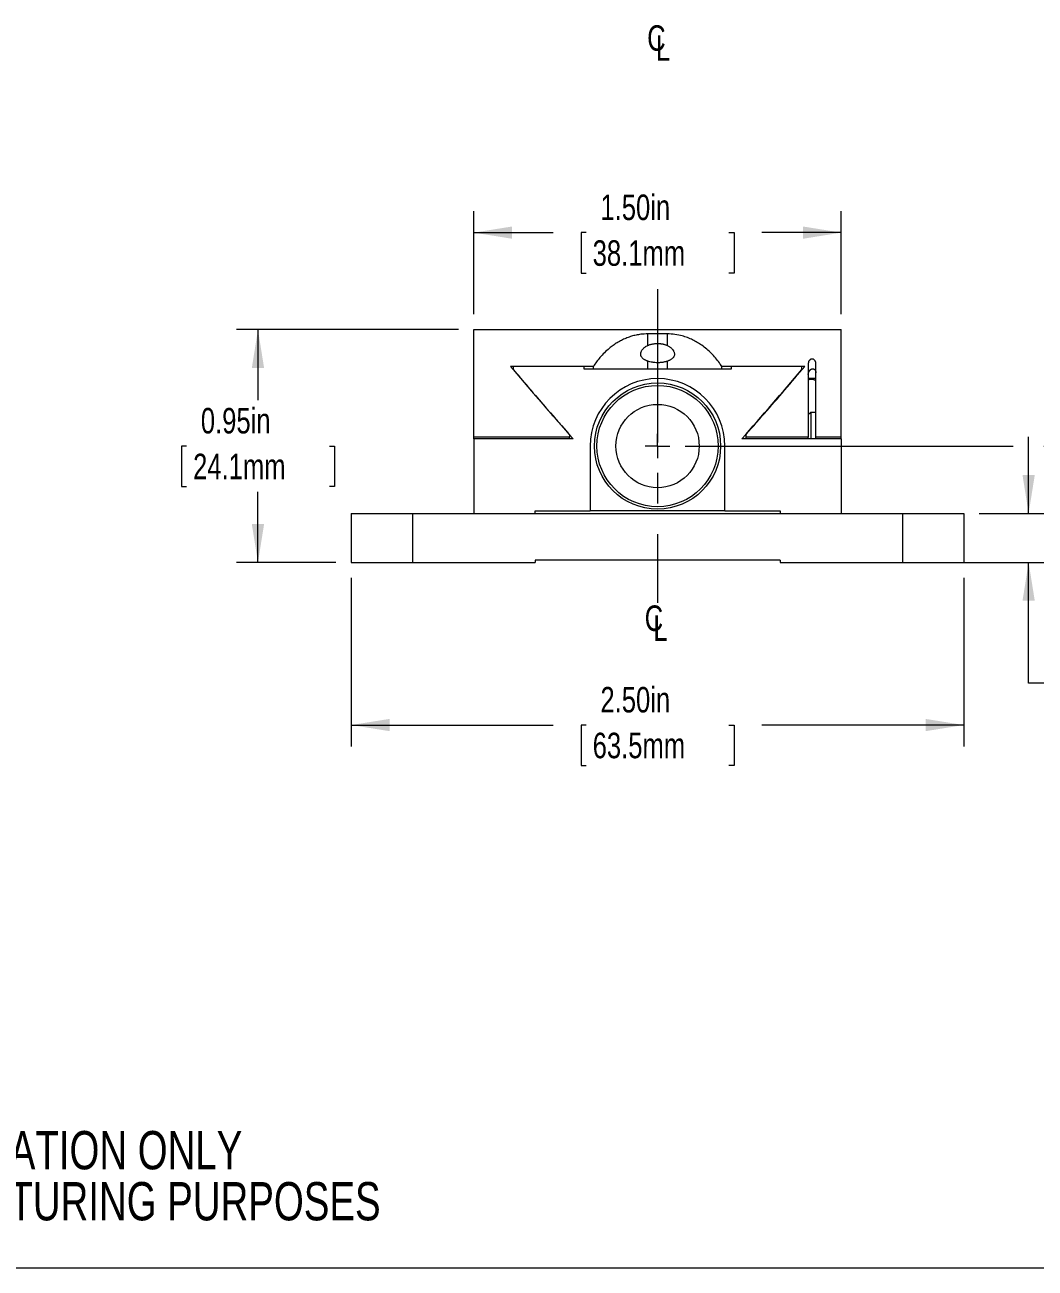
# Model space of a CAD drawing. Header units: inches. Extents: x 0.1 to 10.9, y 0 to 8.5.
# Drawn here: x 3.361 to 6.659, y 0.036 to 4.094 of the extents above; entities that cross this region are included whole.
import ezdxf

# ---------------------------------------------------------------- set-up
doc = ezdxf.new("R2010")
doc.units = ezdxf.units.IN
doc.header["$MEASUREMENT"] = 0
doc.linetypes.add('CENTERX2', pattern=[0.8, 0.5, -0.1, 0.1, -0.1])
doc.styles.add('SLDTEXTSTYLE0', font='TXT', dxfattribs={"width": 0.75})
doc.dimstyles.new('SLDDIMSTYLE1', dxfattribs={"dimtxt": 0.083333, "dimasz": 0.125, "dimexe": 0, "dimexo": 0.0625, "dimgap": 0.020833, "dimtad": 0, "dimtih": 1, "dimtoh": 1, "dimlfac": 1.25, "dimrnd": 1e-09, "dimzin": 4, "dimdsep": 46, "dimtxsty": 'SLDTEXTSTYLE0', "dimsah": 1, "dimcen": 0.09, "dimadec": 0, "dimazin": 1, "dimtfac": 1, "dimtofl": 0, "dimtmove": 0, "dimatfit": 3, "dimfxl": 1, "dimfrac": 2, "dimtolj": 1, "dimtzin": 12, "dimarcsym": 0})
doc.dimstyles.new('SLDDIMSTYLE2', dxfattribs={"dimtxt": 0.083333, "dimasz": 0.125, "dimexe": 0, "dimexo": 0.0625, "dimgap": 0.020833, "dimtad": 0, "dimtih": 1, "dimtoh": 1, "dimlfac": 1.25, "dimrnd": 1e-09, "dimzin": 12, "dimdsep": 46, "dimtxsty": 'SLDTEXTSTYLE0', "dimsah": 1, "dimcen": 0.09, "dimadec": 0, "dimazin": 3, "dimtfac": 1, "dimtofl": 0, "dimtmove": 0, "dimatfit": 3, "dimfxl": 1, "dimfrac": 2, "dimtolj": 1, "dimtzin": 12, "dimarcsym": 0})
doc.dimstyles.new('SLDDIMSTYLE3', dxfattribs={"dimtxt": 0.083333, "dimasz": 0.125, "dimexe": 0, "dimexo": 0.0625, "dimgap": 0.020833, "dimtad": 0, "dimtih": 1, "dimtoh": 1, "dimlfac": 1.25, "dimrnd": 1e-09, "dimzin": 12, "dimdsep": 46, "dimtxsty": 'SLDTEXTSTYLE0', "dimsah": 1, "dimcen": 0.09, "dimadec": 0, "dimazin": 3, "dimtfac": 1, "dimtmove": 0, "dimatfit": 0, "dimfxl": 1, "dimfrac": 2, "dimtolj": 1, "dimtzin": 12, "dimarcsym": 0})
doc.dimstyles.new('SLDDIMSTYLE4', dxfattribs={"dimtxt": 0.083333, "dimasz": 0.125, "dimexe": 0, "dimexo": 0.0625, "dimgap": 0.020833, "dimtad": 0, "dimtih": 1, "dimtoh": 1, "dimlfac": 1.25, "dimrnd": 1e-09, "dimzin": 4, "dimdsep": 46, "dimtxsty": 'SLDTEXTSTYLE0', "dimsah": 1, "dimcen": 0.09, "dimadec": 0, "dimazin": 1, "dimtfac": 1, "dimtmove": 0, "dimatfit": 0, "dimfxl": 1, "dimfrac": 2, "dimtolj": 1, "dimtzin": 12, "dimarcsym": 0})

# ---------------------------------------------------------------- blocks, each defined once
blk = doc.blocks.new('SW_NOTE_4')
at = {"color": 0, "linetype": 'Continuous', "lineweight": 0, "char_height": 0.125, "attachment_point": 2, "style": 'SLDTEXTSTYLE0'}
for s, insert in [('FOR INFORMATION ONLY', (0.9863, 0.1611)), ('NOT FOR MANUFACTURING PURPOSES', (0.9991, -0.0055))]:
    blk.add_mtext(s, dxfattribs=dict(at, insert=insert))
blk = doc.blocks.new('_D')
at = {"color": 7, "linetype": 'Continuous', "lineweight": 0}
for p, q in [((4.4266, 2.289), (4.4266, 1.7383)), ((6.4266, 2.289), (6.4266, 1.7383)), ((4.4266, 1.8083), (5.0857, 1.8083)), ((5.1936, 1.8083), (5.1767, 1.8083)), ((5.1767, 1.8083), (5.1767, 1.6759)), ((5.6596, 1.8083), (5.6765, 1.8083)), ((5.6765, 1.8083), (5.6765, 1.6759)), ((6.4266, 1.8083), (5.7675, 1.8083)), ((5.1767, 1.6759), (5.1936, 1.6759)), ((5.6765, 1.6759), (5.6596, 1.6759))]:
    blk.add_line(p, q, dxfattribs=at)
for points in [[(4.4266, 1.8083), (4.5516, 1.7883), (4.5516, 1.8283)], [(6.4266, 1.8083), (6.3016, 1.8283), (6.3016, 1.7883)]]:
    blk.add_solid(points, dxfattribs=at)
at = {"color": 7, "linetype": 'Continuous', "lineweight": 0, "char_height": 0.08333, "attachment_point": 1, "style": 'SLDTEXTSTYLE0'}
for s, insert in [('2.50in', (5.2401, 1.9327, -0.6531)), ('63.5mm', (5.2147, 1.7833, -0.6531))]:
    blk.add_mtext(s, dxfattribs=dict(at, insert=insert))
blk = doc.blocks.new('_D_1')
at = {"color": 7, "linetype": 'Continuous', "lineweight": 0}
for p, q in [((4.7766, 3.099), (4.0519, 3.099)), ((4.1219, 3.099), (4.1219, 2.8683)), ((3.8889, 2.719), (3.872, 2.719)), ((3.872, 2.719), (3.872, 2.5866)), ((4.355, 2.719), (4.3718, 2.719)), ((4.3718, 2.719), (4.3718, 2.5866)), ((3.872, 2.5866), (3.8889, 2.5866)), ((4.1219, 2.339), (4.1219, 2.5697)), ((4.3718, 2.5866), (4.355, 2.5866)), ((4.3766, 2.339), (4.0519, 2.339))]:
    blk.add_line(p, q, dxfattribs=at)
for points in [[(4.1219, 3.099), (4.1019, 2.974), (4.1419, 2.974)], [(4.1219, 2.339), (4.1419, 2.464), (4.1019, 2.464)]]:
    blk.add_solid(points, dxfattribs=at)
at = {"color": 7, "linetype": 'Continuous', "lineweight": 0, "char_height": 0.08333, "attachment_point": 1, "style": 'SLDTEXTSTYLE0'}
for s, insert in [('0.95in', (3.9354, 2.8433, -0.6531)), ('24.1mm', (3.9101, 2.694, -0.6531))]:
    blk.add_mtext(s, dxfattribs=dict(at, insert=insert))
blk = doc.blocks.new('_D_2')
at = {"color": 7, "linetype": 'Continuous', "lineweight": 0}
for p, q in [((4.8266, 3.149), (4.8266, 3.4856)), ((6.0266, 3.149), (6.0266, 3.4856)), ((4.8266, 3.4156), (5.0857, 3.4156)), ((5.1936, 3.4156), (5.1767, 3.4156)), ((5.1767, 3.4156), (5.1767, 3.2832)), ((5.6596, 3.4156), (5.6765, 3.4156)), ((5.6765, 3.4156), (5.6765, 3.2832)), ((6.0266, 3.4156), (5.7675, 3.4156)), ((5.1767, 3.2832), (5.1936, 3.2832)), ((5.6765, 3.2832), (5.6596, 3.2832))]:
    blk.add_line(p, q, dxfattribs=at)
for points in [[(4.8266, 3.4156), (4.9516, 3.3956), (4.9516, 3.4356)], [(6.0266, 3.4156), (5.9016, 3.4356), (5.9016, 3.3956)]]:
    blk.add_solid(points, dxfattribs=at)
at = {"color": 7, "linetype": 'Continuous', "lineweight": 0, "char_height": 0.08333, "attachment_point": 1, "style": 'SLDTEXTSTYLE0'}
for s, insert in [('1.50in', (5.2401, 3.5399, -0.6531)), ('38.1mm', (5.2147, 3.3906, -0.6531))]:
    blk.add_mtext(s, dxfattribs=dict(at, insert=insert))
blk = doc.blocks.new('_D_3')
at = {"color": 7, "linetype": 'Continuous', "lineweight": 0}
for p, q in [((7.0565, 2.719), (7.0565, 2.969)), ((5.5166, 2.719), (6.5882, 2.719)), ((6.6882, 2.719), (7.1265, 2.719)), ((6.8235, 2.529), (6.8066, 2.529)), ((6.8066, 2.529), (6.8066, 2.3966)), ((7.2895, 2.529), (7.3064, 2.529)), ((7.3064, 2.529), (7.3064, 2.3966)), ((6.8066, 2.3966), (6.8235, 2.3966)), ((7.3064, 2.3966), (7.2895, 2.3966)), ((6.0374, 2.339), (7.1265, 2.339)), ((7.0565, 2.339), (7.0565, 2.089))]:
    blk.add_line(p, q, dxfattribs=at)
for points in [[(7.0565, 2.719), (7.0765, 2.844), (7.0365, 2.844)], [(7.0565, 2.339), (7.0365, 2.214), (7.0765, 2.214)]]:
    blk.add_solid(points, dxfattribs=at)
at = {"color": 7, "linetype": 'Continuous', "lineweight": 0, "char_height": 0.08333, "attachment_point": 1, "style": 'SLDTEXTSTYLE0'}
for s, insert in [('0.48in', (6.87, 2.6533, -0.6531)), ('12.1mm', (6.8447, 2.504, -0.6531))]:
    blk.add_mtext(s, dxfattribs=dict(at, insert=insert))
blk = doc.blocks.new('_D_4')
at = {"color": 7, "linetype": 'Continuous', "lineweight": 0}
for p, q in [((6.6382, 2.499), (6.6382, 2.749)), ((6.4766, 2.499), (6.7082, 2.499)), ((6.4766, 2.339), (6.7082, 2.339)), ((6.6382, 1.9453), (6.6382, 2.339)), ((6.7882, 1.9453), (6.6382, 1.9453)), ((6.9299, 1.8622), (6.913, 1.8622)), ((6.913, 1.8622), (6.913, 1.7298)), ((7.3343, 1.8622), (7.3512, 1.8622)), ((7.3512, 1.8622), (7.3512, 1.7298)), ((6.913, 1.7298), (6.9299, 1.7298)), ((7.3512, 1.7298), (7.3343, 1.7298))]:
    blk.add_line(p, q, dxfattribs=at)
for points in [[(6.6382, 2.499), (6.6582, 2.624), (6.6182, 2.624)], [(6.6382, 2.339), (6.6182, 2.214), (6.6582, 2.214)]]:
    blk.add_solid(points, dxfattribs=at)
at = {"color": 7, "linetype": 'Continuous', "lineweight": 0, "char_height": 0.08333, "attachment_point": 1, "style": 'SLDTEXTSTYLE0'}
for s, insert in [('0.20in', (6.9003, 1.9865, -0.6531)), ('5.1mm', (6.951, 1.8372, -0.6531))]:
    blk.add_mtext(s, dxfattribs=dict(at, insert=insert))
blk = doc.blocks.new('SW_SYMBOL_MOD_CL')
at = {"color": 0, "linetype": 'Continuous', "lineweight": 0, "char_height": 30.8, "attachment_point": 5, "style": 'SLDTEXTSTYLE0'}
for s, insert in [('C', (15.7, 23.6)), ('L', (23.6, 11.8))]:
    blk.add_mtext(s, dxfattribs=dict(at, insert=insert))
blk = doc.blocks.new('SW_CENTERMARKSYMBOL_0')
at = {"color": 0, "linetype": 'Continuous', "lineweight": 0}
for q in [(-0.04, 0), (0, 0.04), (0, -0.04), (0.04, 0)]:
    blk.add_line((0, 0), q, dxfattribs=at)

msp = doc.modelspace()

# ---------------------------------------------------------------- linework, layer by layer
at = {"color": 7, "linetype": 'CENTERX2', "lineweight": 0}
msp.add_line((5.4266, 3.231), (5.4266, 2.2075), dxfattribs=at)
at = {"color": 7, "linetype": 'Continuous', "lineweight": 0}
for p, q in [((4.8266, 2.7475), (4.8266, 3.099)), ((4.8266, 3.099), (6.0266, 3.099)), ((5.4586, 3.085), (5.3946, 3.085)), ((5.3946, 3.0472), (5.3946, 3.085)), ((5.4586, 3.0472), (5.4586, 3.085)), ((6.0266, 2.7475), (6.0266, 3.099)), ((5.2169, 2.979), (4.9468, 2.979)), ((4.955, 2.9789), (4.955, 2.9693)), ((5.1866, 2.9789), (4.955, 2.9789)), ((5.1866, 2.9694), (5.1866, 2.9789)), ((5.6666, 2.9694), (5.1866, 2.9694)), ((5.2169, 2.9694), (5.2169, 2.979)), ((5.9072, 2.979), (5.6364, 2.979)), ((5.6364, 2.9694), (5.6364, 2.979)), ((5.6666, 2.9789), (5.6666, 2.9694)), ((5.8978, 2.9789), (5.6666, 2.9789)), ((5.8978, 2.9693), (5.8978, 2.9789)), ((5.8978, 2.9693), (5.8978, 2.9678)), ((5.9186, 2.9879), (5.9186, 2.7475)), ((5.9436, 2.7475), (5.9436, 2.9879)), ((5.9436, 2.939), (5.9186, 2.939)), ((5.9266, 2.829), (5.9186, 2.821)), ((5.9436, 2.829), (5.9266, 2.829)), ((5.9266, 2.829), (5.9266, 2.743)), ((6.0267, 2.8162), (6.0266, 2.8162)), ((6.0266, 2.7784), (6.0267, 2.7784)), ((6.0266, 2.7744), (6.0267, 2.7744)), ((5.1386, 2.7475), (4.8266, 2.7475)), ((4.8266, 2.743), (4.8266, 2.7475)), ((4.8266, 2.743), (4.8266, 2.499)), ((5.1509, 2.743), (4.8266, 2.743)), ((5.1386, 2.7568), (5.1386, 2.7475)), ((5.1386, 2.743), (5.1386, 2.7475)), ((5.2066, 2.719), (5.2066, 2.507)), ((5.6466, 2.507), (5.6466, 2.719)), ((6.0266, 2.743), (5.7019, 2.743)), ((5.7154, 2.7475), (5.7154, 2.7568)), ((5.9186, 2.7475), (5.7154, 2.7475)), ((5.7154, 2.743), (5.7154, 2.7475)), ((5.9186, 2.743), (5.9186, 2.7475)), ((6.0266, 2.7475), (5.9436, 2.7475)), ((5.9436, 2.743), (5.9436, 2.7475)), ((6.0266, 2.743), (6.0266, 2.7475)), ((6.0266, 2.743), (6.0266, 2.499)), ((4.8266, 2.5563), (4.8266, 2.5563)), ((4.4266, 2.499), (4.4266, 2.339)), ((4.4266, 2.499), (4.6266, 2.499)), ((4.6266, 2.499), (4.6266, 2.339)), ((4.6266, 2.499), (6.2266, 2.499)), ((4.8266, 2.499), (5.0266, 2.499)), ((5.0266, 2.499), (5.0266, 2.507)), ((5.0266, 2.507), (5.2066, 2.507)), ((5.6466, 2.507), (5.2066, 2.507)), ((5.6466, 2.507), (5.8266, 2.507)), ((5.8266, 2.507), (5.8266, 2.499)), ((5.8266, 2.499), (6.0266, 2.499)), ((6.2266, 2.499), (6.2266, 2.339)), ((6.2266, 2.499), (6.4266, 2.499)), ((6.4266, 2.499), (6.4266, 2.339)), ((4.4266, 2.339), (4.6266, 2.339)), ((4.6266, 2.339), (5.0266, 2.339)), ((5.0266, 2.347), (5.0266, 2.339)), ((5.8266, 2.347), (5.0266, 2.347)), ((5.8266, 2.347), (5.8266, 2.339)), ((5.8266, 2.339), (6.2266, 2.339)), ((6.2266, 2.339), (6.4266, 2.339)), ((10.9445, 0.0356), (0.0622, 0.0356))]:
    msp.add_line(p, q, dxfattribs=at)
at = {"color": 8, "linetype": 'Continuous', "lineweight": 0}
for p, q in [((5.3946, 2.9694), (5.3946, 2.996)), ((5.4586, 2.9694), (5.4586, 2.996))]:
    msp.add_line(p, q, dxfattribs=at)
at = {"color": 7, "linetype": 'Continuous', "lineweight": 0}
for radius in [0.206, 0.198, 0.136]:
    msp.add_circle((5.4266, 2.719), radius, dxfattribs=at)
msp.add_arc((5.4266, 2.719), 0.22, 0, 180, dxfattribs=at)
for points, knots in [([(5.3946, 3.085), (5.3908, 3.085), (5.3819, 3.0848), (5.3679, 3.0833), (5.3527, 3.0804), (5.3376, 3.0762), (5.3229, 3.0707), (5.3087, 3.0641), (5.2949, 3.0565), (5.2817, 3.0477), (5.2675, 3.0369), (5.2529, 3.0238), (5.239, 3.0089), (5.227, 2.9939), (5.2202, 2.9839), (5.2169, 2.979)], [0, 0, 0, 0, 0.053345, 0.1240332, 0.1952177, 0.2679109, 0.3410975, 0.4134576, 0.4858231, 0.5598015, 0.6337852, 0.7329216, 0.8328257, 0.9162223, 1, 1, 1, 1]), ([(5.6364, 2.979), (5.6338, 2.9829), (5.6274, 2.9923), (5.6162, 3.0066), (5.6025, 3.0216), (5.5874, 3.0356), (5.5719, 3.0476), (5.5564, 3.0577), (5.5409, 3.066), (5.5246, 3.0731), (5.5055, 3.0793), (5.4834, 3.0841), (5.4669, 3.0847), (5.4586, 3.085)], [0, 0, 0, 0, 0.0653391, 0.1584756, 0.2521656, 0.3477383, 0.4440351, 0.5243041, 0.605097, 0.6876746, 0.770933, 0.8844325, 1, 1, 1, 1]), ([(5.3946, 2.996), (5.3933, 2.9964), (5.3908, 2.9974), (5.3873, 2.999), (5.384, 3.0007), (5.3812, 3.0025), (5.3778, 3.005), (5.3752, 3.0078), (5.3733, 3.0108), (5.3723, 3.0131), (5.3716, 3.0157), (5.3714, 3.0183), (5.3715, 3.021), (5.3721, 3.0239), (5.3731, 3.0269), (5.3746, 3.0299), (5.3766, 3.033), (5.3791, 3.0361), (5.3821, 3.0391), (5.3856, 3.042), (5.3898, 3.0448), (5.393, 3.0464), (5.3946, 3.0472)], [0, 0, 0, 0, 0.0425268, 0.0853648, 0.1291658, 0.1732914, 0.2158306, 0.3022386, 0.3461749, 0.3910726, 0.4362429, 0.4822298, 0.5284821, 0.5778265, 0.627475, 0.6780656, 0.7289784, 0.7815475, 0.8345108, 0.8888442, 0.9437237, 1, 1, 1, 1]), ([(5.3946, 3.0472), (5.3957, 3.0477), (5.3979, 3.0487), (5.4015, 3.0499), (5.4052, 3.0511), (5.4091, 3.052), (5.4132, 3.0528), (5.4173, 3.0534), (5.4216, 3.0537), (5.4258, 3.0539), (5.4299, 3.0538), (5.4338, 3.0536), (5.4377, 3.0531), (5.4416, 3.0525), (5.4453, 3.0518), (5.4488, 3.0508), (5.4523, 3.0498), (5.4556, 3.0486), (5.4576, 3.0477), (5.4586, 3.0472)], [0, 0, 0, 0, 0.060159, 0.12067, 0.182356, 0.244484, 0.304656, 0.365291, 0.427447, 0.490153, 0.546188, 0.602631, 0.660337, 0.718467, 0.77403, 0.829937, 0.886863, 0.944115, 1, 1, 1, 1]), ([(5.4586, 3.0472), (5.4599, 3.0466), (5.4625, 3.0453), (5.4661, 3.0431), (5.4693, 3.0407), (5.4721, 3.0382), (5.4754, 3.0347), (5.478, 3.0311), (5.4799, 3.0273), (5.481, 3.0243), (5.4817, 3.0212), (5.4819, 3.0181), (5.4815, 3.0151), (5.4807, 3.0123), (5.4792, 3.0095), (5.4772, 3.0069), (5.4748, 3.0045), (5.4719, 3.0023), (5.4688, 3.0004), (5.4651, 2.9986), (5.4617, 2.9971), (5.4594, 2.9963), (5.4586, 2.996)], [0, 0, 0, 0, 0.044612, 0.089613, 0.135707, 0.182126, 0.226733, 0.317097, 0.362907, 0.41452, 0.466476, 0.51955, 0.573027, 0.624534, 0.676453, 0.729755, 0.783572, 0.829988, 0.876775, 0.924776, 0.973216, 1, 1, 1, 1]), ([(4.9468, 2.979), (4.9686, 2.9531), (5.0123, 2.9013), (5.0666, 2.8387), (5.1087, 2.7906), (5.1287, 2.768), (5.1386, 2.7568)], [0, 0, 0, 0, 0.346273, 0.692585, 0.846291, 1, 1, 1, 1]), ([(5.4586, 2.996), (5.4575, 2.9956), (5.4552, 2.9948), (5.4515, 2.9938), (5.4476, 2.9929), (5.4435, 2.9921), (5.4393, 2.9916), (5.4351, 2.9912), (5.4307, 2.9909), (5.4263, 2.9909), (5.4206, 2.991), (5.4151, 2.9914), (5.4097, 2.9922), (5.4043, 2.9931), (5.3993, 2.9944), (5.3958, 2.9956), (5.3946, 2.996)], [0, 0, 0, 0, 0.062112, 0.124618, 0.188412, 0.252671, 0.314791, 0.377366, 0.441407, 0.505964, 0.565862, 0.687715, 0.749804, 0.811315, 0.93636, 1, 1, 1, 1]), ([(5.7154, 2.7568), (5.7254, 2.768), (5.7453, 2.7906), (5.7874, 2.8387), (5.8417, 2.9013), (5.8854, 2.9531), (5.9072, 2.979)], [0, 0, 0, 0, 0.153707, 0.307415, 0.653691, 1, 1, 1, 1]), ([(5.9436, 2.9879), (5.9436, 2.9886), (5.9436, 2.9898), (5.9433, 2.9914), (5.9429, 2.9929), (5.9425, 2.9943), (5.9419, 2.9956), (5.9412, 2.9967), (5.9406, 2.9977), (5.9398, 2.9987), (5.9388, 2.9998), (5.9377, 3.0007), (5.9366, 3.0014), (5.9357, 3.0019), (5.9348, 3.0023), (5.9338, 3.0026), (5.9328, 3.0028), (5.9315, 3.003), (5.9299, 3.0029), (5.9282, 3.0026), (5.9265, 3.0019), (5.9249, 3.001), (5.9235, 2.9998), (5.9221, 2.9984), (5.9209, 2.9966), (5.92, 2.9949), (5.9195, 2.9934), (5.9191, 2.9922), (5.9189, 2.9909), (5.9187, 2.9895), (5.9186, 2.9885), (5.9186, 2.9879)], [0, 0, 0, 0, 0.047184, 0.081251, 0.11556, 0.150671, 0.186079, 0.213465, 0.241016, 0.269125, 0.297446, 0.343731, 0.367438, 0.391326, 0.414422, 0.43771, 0.461636, 0.485797, 0.527101, 0.569678, 0.609962, 0.651252, 0.694907, 0.73953, 0.78977, 0.841086, 0.87037, 0.899821, 0.929776, 0.959894, 1, 1, 1, 1]), ([(5.9186, 2.9524), (5.9186, 2.9526), (5.9186, 2.9532), (5.9187, 2.9543), (5.9189, 2.9555), (5.9191, 2.9568), (5.9195, 2.9582), (5.92, 2.9598), (5.9207, 2.9616), (5.9216, 2.9632), (5.9225, 2.9647), (5.9235, 2.966), (5.9244, 2.9672), (5.9255, 2.9682), (5.9267, 2.9692), (5.928, 2.97), (5.9291, 2.9706), (5.9302, 2.971), (5.9315, 2.9713), (5.9331, 2.9714), (5.9347, 2.9713), (5.9362, 2.9708), (5.9375, 2.9701), (5.9386, 2.9693), (5.9395, 2.9686), (5.9404, 2.9676), (5.9412, 2.9665), (5.9419, 2.9652), (5.9424, 2.964), (5.9429, 2.9628), (5.9433, 2.9614), (5.9436, 2.9597), (5.9436, 2.9585), (5.9436, 2.9578)], [0, 0, 0, 0, 0.011843, 0.039287, 0.066952, 0.095179, 0.123552, 0.165304, 0.207369, 0.250316, 0.293543, 0.327537, 0.361694, 0.396447, 0.431456, 0.474837, 0.496936, 0.519184, 0.554031, 0.589802, 0.624696, 0.660856, 0.692293, 0.724515, 0.7454, 0.766445, 0.809544, 0.836285, 0.863226, 0.890747, 0.918447, 0.958961, 1, 1, 1, 1]), ([(5.9436, 2.9284), (5.9435, 2.929), (5.9434, 2.9307), (5.9416, 2.9328), (5.9386, 2.9347), (5.9354, 2.9359), (5.9321, 2.9366), (5.9288, 2.9368), (5.9251, 2.9366), (5.9213, 2.9358), (5.919, 2.9344), (5.9187, 2.9334), (5.9186, 2.933)], [0, 0, 0, 0, 0.077076, 0.200197, 0.285925, 0.358117, 0.430558, 0.497538, 0.571784, 0.707087, 0.876885, 1, 1, 1, 1])]:
    msp.add_open_spline(points, degree=3, knots=knots, dxfattribs=at)
for points in [[(4.955, 2.9693), (5.0192, 2.893), (5.0847, 2.8177), (5.1509, 2.743)], [(5.7019, 2.743), (5.7682, 2.8177), (5.8337, 2.893), (5.8978, 2.9693)]]:
    msp.add_open_spline(points, degree=3, dxfattribs=at)

# ---------------------------------------------------------------- block references
at = {"color": 7, "linetype": 'Continuous', "lineweight": 0, "xscale": 0.0027037109, "yscale": 0.0027037109, "zscale": 0.0027037109}
for p in [(5.3804, 3.9864), (5.3723, 2.0926)]:
    msp.add_blockref('SW_SYMBOL_MOD_CL', p, dxfattribs=at)
at = {"color": 7, "linetype": 'Continuous', "lineweight": 0}
for name, p in [('SW_CENTERMARKSYMBOL_0', (5.4266, 2.719)), ('SW_NOTE_4', (2.3079, 0.322))]:
    msp.add_blockref(name, p, dxfattribs=at)

# ---------------------------------------------------------------- dimensions: what is measured, and where the dimension line sits
for base, p1, p2, picture, middle in [((6.0266, 3.4156), (4.8266, 3.099), (6.0266, 3.099), '_D_2', (5.4266, 3.4156)), ((6.4266, 1.8083), (4.4266, 2.339), (6.4266, 2.339), '_D', (5.4266, 1.8083))]:
    dim = msp.add_linear_dim(base=base, p1=p1, p2=p2, dimstyle='SLDDIMSTYLE1', dxfattribs=at)
    dim.commit()
    dim.dimension.update_dxf_attribs({"geometry": picture, "text_midpoint": middle, "dimtype": 160})
for base, p1, p2, dimstyle, picture, middle in [((4.1219, 3.099), (4.4266, 2.339), (4.8266, 3.099), 'SLDDIMSTYLE2', '_D_1', (4.1219, 2.719)), ((7.0565436326, 2.3389983282), (5.4666223727, 2.7189983282), (5.9874223727, 2.3389983282), 'SLDDIMSTYLE3', '_D_3', (7.0565436326, 2.5289983282)), ((6.6382, 2.339), (6.4266, 2.499), (6.4266, 2.339), 'SLDDIMSTYLE4', '_D_4', (6.6382, 1.9453))]:
    dim = msp.add_linear_dim(base=base, p1=p1, p2=p2, angle=90, dimstyle=dimstyle, dxfattribs=at)
    dim.commit()
    dim.dimension.update_dxf_attribs({"geometry": picture, "text_midpoint": middle, "dimtype": 160})

doc.saveas('drawing.dxf')
